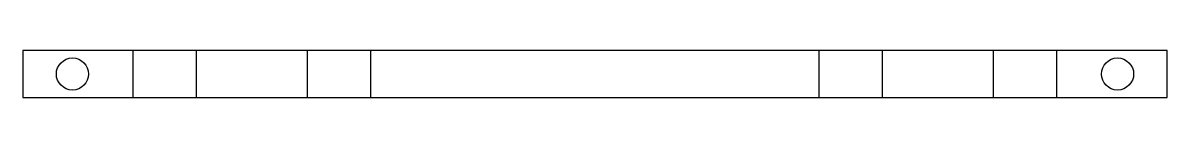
# Model space of a CAD drawing. Extents: x 0 to 231, y 0 to 10.
import ezdxf

# ---------------------------------------------------------------- set-up
doc = ezdxf.new("R2010")
doc.units = 0
doc.header["$MEASUREMENT"] = 0
doc.linetypes.add('DASHED', pattern=[19.05, 12.7, -6.35])
doc.layers.get('0').update_dxf_attribs({"linetype": 'CONTINUOUS'})

msp = doc.modelspace()

# ---------------------------------------------------------------- linework, layer by layer
for p, q in [((230.88, 9.5), (0, 9.5)), ((0, 9.5), (0, 0)), ((230.88, 0), (230.88, 9.5)), ((0, 0), (230.88, 0))]:
    msp.add_line(p, q)
at = {"linetype": 'DASHED'}
for p, q in [((22.22, 0), (22.22, 9.5)), ((35, 0), (35, 9.5)), ((57.44, 0), (57.44, 9.5)), ((70.22, 0), (70.22, 9.5)), ((160.66, 0), (160.66, 9.5)), ((173.44, 0), (173.44, 9.5)), ((195.88, 0), (195.88, 9.5)), ((208.66, 0), (208.66, 9.5))]:
    msp.add_line(p, q, dxfattribs=at)
for centre in [(10, 4.75), (220.88, 4.75)]:
    msp.add_circle(centre, 3.25)

doc.saveas('drawing.dxf')
